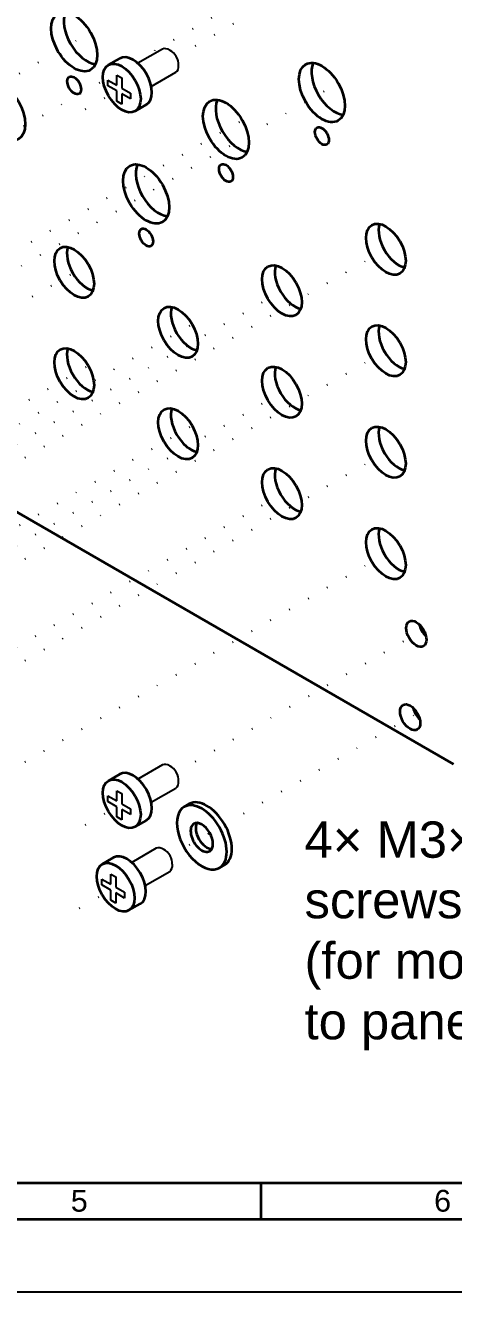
# Model space of a CAD drawing. Header units: millimetres. Extents: x 0 to 594, y 0 to 420.
# Drawn here: x 232.6 to 291.5, y 0 to 174.4 of the extents above; entities that cross this region are included whole.
import ezdxf

# ---------------------------------------------------------------- set-up
doc = ezdxf.new("R2010")
doc.units = ezdxf.units.MM
doc.linetypes.add('ACAD_ISO07W100', pattern=[3, 0.1, -2.9])
for name, color, linetype, lineweight, true_color in [('assembly lines', 14, 'ACAD_ISO07W100', 25, 0x800000), ('details', 7, 'Continuous', 25, 0x000000), ('frame', 5, 'Continuous', 35, 0x0000ff), ('holes', 7, 'Continuous', 35, 0x000000), ('notes', 94, 'Continuous', 25, 0x008000), ('outlines', 7, 'Continuous', 35, 0x000000), ('paper outline', 1, 'Continuous', 25, 0xff0000)]:
    doc.layers.add(name, color=color, linetype=linetype, lineweight=lineweight, true_color=true_color)
doc.styles.add('textstyle24', font='')
doc.styles.add('textstyle26', font='')
doc.styles.add('textstyle45', font='')
doc.styles.get('textstyle24').set_extended_font_data('Nimbus Sans L')
doc.styles.get('textstyle26').set_extended_font_data('Nimbus Sans L')
doc.styles.get('textstyle45').set_extended_font_data('Nimbus Sans L')

msp = doc.modelspace()

# ---------------------------------------------------------------- linework, layer by layer
at = {"layer": 'assembly lines'}
for p, q in [((247.78, 169.4), (281.13, 188.66)), ((253.35, 170.08), (287.36, 189.71)), ((143.38, 116.75), (241.53, 173.42)), ((177.47, 109.76), (275.63, 166.43)), ((182.97, 131.99), (243.27, 166.8)), ((240.83, 162.85), (245.86, 165.75)), ((176.21, 111.57), (262.43, 161.35)), ((177.47, 109.76), (251.43, 152.46)), ((177.95, 83.37), (284.12, 144.67)), ((178.94, 105.53), (241.23, 141.49)), ((176.76, 85.22), (269.82, 138.95)), ((174.6, 86.51), (255.52, 133.24)), ((177.95, 69.4), (284.12, 130.7)), ((160.3, 80.8), (241.23, 127.52)), ((176.76, 71.25), (269.82, 124.98)), ((174.6, 72.54), (255.52, 119.26)), ((177.95, 55.43), (284.12, 116.72)), ((176.76, 57.28), (269.82, 111.01)), ((177.95, 41.46), (284.12, 102.75)), ((253.35, 71.52), (287.36, 91.15)), ((259.99, 64.36), (286.51, 79.67)), ((240.83, 64.29), (245.86, 67.19)), ((252.51, 60.04), (257.95, 63.19)), ((239.99, 52.81), (245.01, 55.71))]:
    msp.add_line(p, q, dxfattribs=at)
at = {"layer": 'details'}
for p, q in [((251.45, 171.1), (248.08, 169.16)), ((245.16, 167.55), (245.86, 167.15)), ((245.16, 166.15), (245.16, 167.55)), ((249.91, 165.98), (253.29, 167.92)), ((243.95, 166.05), (243.95, 166.85)), ((243.95, 166.85), (245.16, 166.15)), ((245.16, 165.35), (243.95, 166.05)), ((245.86, 167.15), (245.86, 165.75)), ((245.86, 165.75), (247.07, 165.05)), ((245.16, 163.95), (245.16, 165.35)), ((245.86, 163.55), (245.16, 163.95)), ((247.07, 164.25), (245.86, 164.95)), ((245.86, 164.95), (245.86, 163.55)), ((247.07, 165.05), (247.07, 164.25)), ((251.45, 72.54), (248.08, 70.59)), ((243.95, 67.49), (243.95, 68.29)), ((243.95, 68.29), (245.16, 67.59)), ((245.16, 68.99), (245.86, 68.59)), ((245.16, 67.59), (245.16, 68.99)), ((245.86, 68.59), (245.86, 67.19)), ((249.91, 67.41), (253.29, 69.36)), ((245.16, 66.79), (243.95, 67.49)), ((245.16, 65.39), (245.16, 66.79)), ((245.86, 67.19), (247.07, 66.49)), ((247.07, 65.69), (245.86, 66.39)), ((245.86, 66.39), (245.86, 64.99)), ((247.07, 66.49), (247.07, 65.69)), ((245.86, 64.99), (245.16, 65.39)), ((250.6, 61.06), (247.23, 59.11)), ((249.07, 55.93), (252.44, 57.88)), ((243.1, 56.01), (243.1, 56.81)), ((243.1, 56.81), (244.32, 56.11)), ((244.32, 55.31), (243.1, 56.01)), ((244.32, 57.51), (245.01, 57.11)), ((244.32, 56.11), (244.32, 57.51)), ((245.01, 57.11), (245.01, 55.71)), ((244.32, 53.91), (244.32, 55.31)), ((245.01, 55.71), (246.22, 55.01)), ((246.22, 54.21), (245.01, 54.91)), ((245.01, 54.91), (245.01, 53.51)), ((246.22, 55.01), (246.22, 54.21)), ((245.01, 53.51), (244.32, 53.91))]:
    msp.add_line(p, q, dxfattribs=at)
for centre, major_axis, start_param, end_param in [((252.37, 169.51), (-0.92, 1.59), 5.403174, 0), ((252.6, 169.65), (-0.75, 1.3), 3.822504, 5.602278), ((252.37, 169.51), (-0.92, 1.59), 3.141593, 4.021609), ((252.37, 70.95), (-0.92, 1.59), 5.403174, 0), ((252.6, 71.09), (-0.75, 1.3), 3.822504, 5.602278), ((252.37, 70.95), (-0.92, 1.59), 3.141593, 4.021609), ((251.52, 59.47), (-0.92, 1.59), 5.403174, 0), ((251.75, 59.6), (-0.75, 1.3), 3.822504, 5.602278), ((251.52, 59.47), (-0.92, 1.59), 3.141593, 4.021609)]:
    msp.add_ellipse(centre, major_axis=major_axis, ratio=0.57735, start_param=start_param, end_param=end_param, dxfattribs=at)
at = {"layer": 'frame'}
for p, q in [((15, 15), (579, 15)), ((265, 15), (265, 10)), ((10, 10), (584, 10))]:
    msp.add_line(p, q, dxfattribs=at)
at = {"layer": 'holes'}
for centre, major_axis in [((239.3, 172.13), (-2.24, 3.87)), ((273.39, 165.14), (-2.24, 3.87)), ((239.3, 166.13), (-0.67, 1.17)), ((229.4, 162.6), (-2.24, 3.87)), ((260.19, 160.06), (-2.24, 3.87)), ((273.39, 159.14), (-0.67, 1.17)), ((249.2, 151.17), (-2.24, 3.87)), ((260.19, 154.06), (-0.67, 1.17)), ((249.2, 145.17), (-0.67, 1.17)), ((282.19, 143.55), (-1.93, 3.34)), ((239.3, 140.38), (-1.93, 3.34)), ((267.89, 137.84), (-1.93, 3.34)), ((253.6, 132.12), (-1.93, 3.34)), ((282.19, 129.58), (-1.93, 3.34)), ((239.3, 126.41), (-1.93, 3.34)), ((267.89, 123.87), (-1.93, 3.34)), ((253.6, 118.15), (-1.93, 3.34)), ((282.19, 115.61), (-1.93, 3.34)), ((267.89, 109.9), (-1.93, 3.34)), ((282.19, 101.64), (-1.93, 3.34)), ((286.38, 90.59), (-0.98, 1.7)), ((285.53, 79.1), (-0.98, 1.7))]:
    msp.add_ellipse(centre, major_axis=major_axis, ratio=0.57735, dxfattribs=at)
for centre, major_axis, start_param, end_param in [((241.03, 173.13), (-2.24, 3.87), 0.397858, 2.743734), ((275.13, 166.14), (-2.24, 3.87), 0.397858, 2.743734), ((261.93, 161.06), (-2.24, 3.87), 0.397858, 2.743734), ((250.93, 152.17), (-2.24, 3.87), 0.397858, 2.743734), ((283.92, 144.55), (-1.93, 3.34), 0.465583, 2.676009), ((241.03, 141.38), (-1.93, 3.34), 0.465583, 2.676009), ((269.63, 138.84), (-1.93, 3.34), 0.465583, 2.676009), ((255.33, 133.12), (-1.93, 3.34), 0.465583, 2.676009), ((283.92, 130.58), (-1.93, 3.34), 0.465583, 2.676009), ((241.03, 127.41), (-1.93, 3.34), 0.465583, 2.676009), ((269.63, 124.87), (-1.93, 3.34), 0.465583, 2.676009), ((255.33, 119.15), (-1.93, 3.34), 0.465583, 2.676009), ((283.92, 116.61), (-1.93, 3.34), 0.465583, 2.676009), ((269.63, 110.9), (-1.93, 3.34), 0.465583, 2.676009), ((283.92, 102.64), (-1.93, 3.34), 0.465583, 2.676009), ((288.11, 91.59), (-0.98, 1.7), 1.084048, 2.057544), ((287.26, 80.1), (-0.98, 1.7), 1.084048, 2.057544)]:
    msp.add_ellipse(centre, major_axis=major_axis, ratio=0.57735, start_param=start_param, end_param=end_param, dxfattribs=at)
at = {"layer": 'outlines'}
for p, q in [((244.01, 168.93), (245.57, 169.83)), ((247.68, 162.57), (249.24, 163.47)), ((187.07, 132.95), (291.52, 72.64)), ((244.01, 70.37), (245.57, 71.27)), ((254.44, 66.76), (255.14, 67.16)), ((247.68, 64), (249.24, 64.9)), ((243.16, 58.89), (244.72, 59.79)), ((259.29, 58.36), (259.99, 58.76)), ((246.83, 52.52), (248.39, 53.42))]:
    msp.add_line(p, q, dxfattribs=at)
for centre in [(245.85, 165.75), (245.85, 67.19), (245, 55.7)]:
    msp.add_ellipse(centre, major_axis=(-1.84, 3.18), ratio=0.57735, dxfattribs=at)
for centre, major_axis, start_param, end_param in [((247.4, 166.65), (-1.84, 3.18), 3.141593, 0), ((247.4, 68.09), (-1.84, 3.18), 3.141593, 0), ((256.86, 62.56), (-2.43, 4.2), 0, 3.141593), ((256.86, 62.56), (-2.43, 4.2), 3.141593, 0), ((257.56, 62.96), (-2.43, 4.2), 3.141593, 0), ((256.86, 62.56), (-1.09, 1.89), 3.141593, 0), ((257.56, 62.96), (-1.09, 1.89), 0.327602, 2.813991), ((256.86, 62.56), (-1.09, 1.89), 0, 3.141593), ((246.56, 56.6), (-1.84, 3.18), 3.141593, 0)]:
    msp.add_ellipse(centre, major_axis=major_axis, ratio=0.57735, start_param=start_param, end_param=end_param, dxfattribs=at)
at = {"layer": 'paper outline'}
msp.add_line((0, 0), (594, 0), dxfattribs=at)

# ---------------------------------------------------------------- texts
at = {"layer": 'frame', "char_height": 3, "attachment_point": 5}
for s, insert, style in [('5', (240, 12.5), 'textstyle24'), ('6', (290, 12.5), 'textstyle26')]:
    msp.add_mtext(s, dxfattribs=dict(at, insert=insert, style=style))
at = {"layer": 'notes', "insert": (271, 49), "char_height": 5, "attachment_point": 4, "style": 'textstyle45'}
msp.add_mtext('4× M3×6 machine\\Pscrews without washers\\P(for mounting boards\\Pto panel)', dxfattribs=at)

doc.saveas('drawing.dxf')
